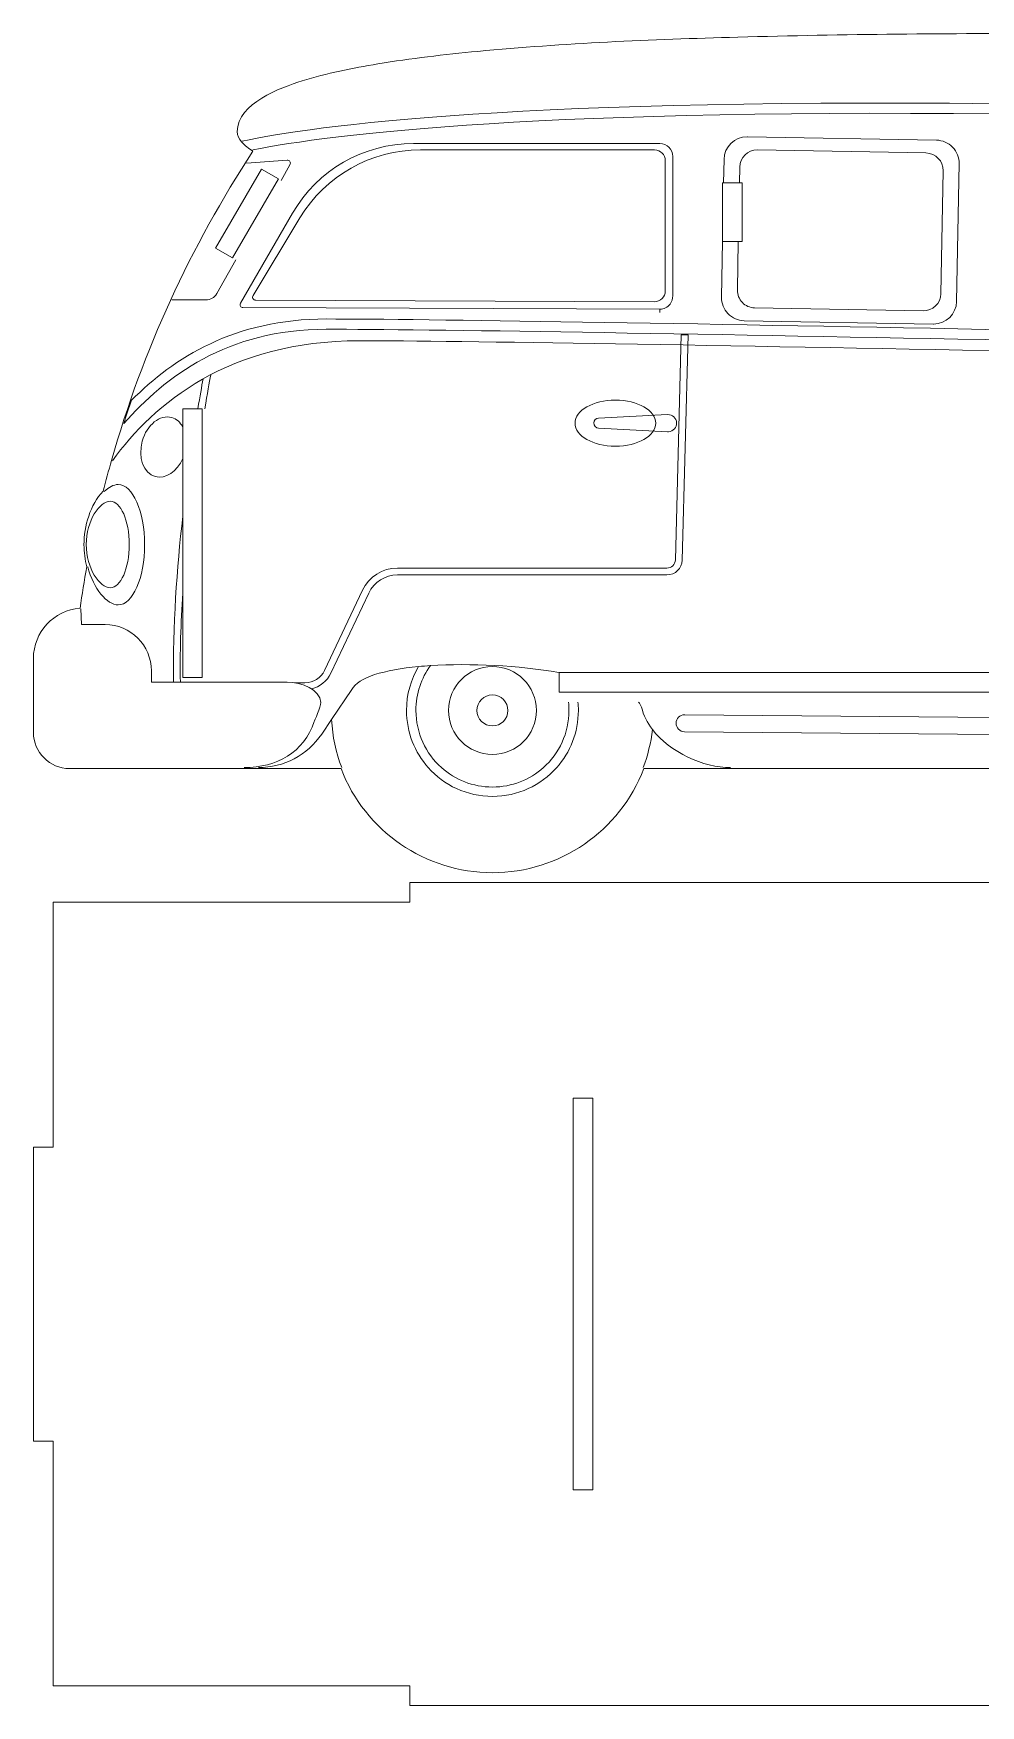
# Model space of a CAD drawing. Header units: millimetres. Extents: x -220 to 220, y -193 to 193.
# Drawn here: x -219.5 to -74.4, y -193.4 to 62.6 of the extents above; entities that cross this region are included whole.
import ezdxf

# ---------------------------------------------------------------- set-up
doc = ezdxf.new("R2010")
doc.units = ezdxf.units.MM
doc.header["$MEASUREMENT"] = 0
doc.layers.add('Camada 1', color=7, linetype='Continuous')

msp = doc.modelspace()

# ---------------------------------------------------------------- linework, layer by layer
at = {"layer": 'Camada 1', "color": 250, "lineweight": 20}
for points, knots in [([(50.2018, -38.6986), (48.9251, -39.3394), (47.7743, -40.246), (46.8574, -41.3408), (46.8574, -41.3408), (46.6843, -54.9259), (35.615, -65.8564), (22.0216, -65.8564), (22.0216, -65.8564), (11.7191, -65.8564), (2.4998, -59.4991), (-1.1775, -49.9123), (-1.1775, -49.9123), (-1.1775, -49.9123), (-126.0096, -49.9123), (-126.0096, -49.9123), (-126.0096, -49.9123), (-129.6868, -59.4992), (-138.906, -65.8564), (-149.2086, -65.8564), (-149.2086, -65.8564), (-159.5107, -65.8564), (-168.7294, -59.4986), (-172.4065, -49.9123), (-172.4065, -49.9123), (-172.4065, -49.9123), (-213.9852, -49.9123), (-213.9852, -49.9123), (-213.9852, -49.9123), (-217.0474, -49.9123), (-219.5304, -47.4299), (-219.5304, -44.3675), (-219.5304, -44.3675), (-219.5304, -44.3675), (-219.5304, -33.0569), (-219.5304, -33.0569), (-219.5304, -33.0569), (-219.5304, -29.0123), (-216.4033, -25.6658), (-212.3871, -25.3682), (-212.3871, -25.3682), (-212.0839, -23.2541), (-211.7412, -21.1456), (-211.3594, -19.0442), (-211.3594, -19.0442), (-211.6431, -17.9354), (-211.786, -16.7888), (-211.786, -15.6445), (-211.786, -15.6445), (-211.786, -12.8753), (-210.8488, -9.463), (-208.8373, -7.4531), (-208.8373, -7.4531), (-208.4364, -5.8748), (-208.0113, -4.3027), (-207.5656, -2.7364), (-207.5656, -2.7364), (-202.7917, 14.0426), (-195.4776, 30.0262), (-185.8954, 44.6047), (-185.8954, 44.6047), (-186.5274, 44.989), (-187.1751, 45.4607), (-187.6455, 46.0256), (-187.6455, 46.0256), (-188.0193, 46.4743), (-188.2941, 47.0026), (-188.2941, 47.5985), (-188.2941, 47.5985), (-188.2941, 51.9506), (-181.6593, 54.3151), (-178.3429, 55.3519), (-178.3429, 55.3519), (-174.5959, 56.5234), (-170.6403, 57.3158), (-166.771, 57.9598), (-166.771, 57.9598), (-161.7028, 58.8032), (-156.5755, 59.3993), (-151.4616, 59.885), (-151.4616, 59.885), (-138.2526, 61.1396), (-124.8876, 61.6955), (-111.6267, 62.0636), (-111.6267, 62.0636), (-95.3775, 62.5145), (-79.1091, 62.6264), (-62.8542, 62.6264), (-62.8542, 62.6264), (-46.596, 62.6264), (-30.3153, 62.2829), (-14.0779, 61.4435), (-14.0779, 61.4435), (-0.7995, 60.757), (12.5693, 59.7655), (25.7585, 58.0574), (25.7585, 58.0574), (30.8783, 57.3943), (36.0025, 56.6173), (41.0675, 55.6138), (41.0675, 55.6138), (44.9441, 54.8458), (48.8792, 53.9413), (52.6367, 52.7084), (52.6367, 52.7084), (55.4453, 51.7871), (62.5615, 49.3108), (62.5859, 45.5299), (62.5859, 45.5299), (62.5859, 45.5299), (66.0046, 32.4074), (66.0046, 32.4074), (66.0046, 32.4074), (66.0046, 32.4074), (66.0268, 32.3221), (66.0268, 32.3221), (66.0268, 32.3221), (66.0268, 32.3221), (66.1073, 32.0108), (66.1073, 32.0108), (66.1073, 32.0108), (67.346, 27.2099), (68.3825, 22.3571), (69.2191, 17.4701), (69.2191, 17.4701), (69.2191, 17.4701), (70.0057, 17.4701), (70.0057, 17.4701), (70.0057, 17.4701), (71.8181, 17.4701), (73.2878, 16.0003), (73.2878, 14.1878), (73.2878, 14.1878), (73.2878, 13.6379), (73.1513, 13.1006), (72.8878, 12.6181), (72.8878, 12.6181), (72.3464, 11.6272), (71.3386, 10.9859), (70.2169, 10.9141), (70.2169, 10.9141), (70.8784, 5.9509), (71.3359, 0.9605), (71.5798, -4.0406), (71.5798, -4.0406), (71.5798, -4.0406), (72.6184, -25.3373), (72.6184, -25.3373), (72.6184, -25.3373), (72.6184, -25.3373), (73.0502, -25.3373), (73.0502, -25.3373), (73.0502, -25.3373), (77.3134, -25.3373), (80.7697, -28.7938), (80.7697, -33.0569), (80.7697, -33.0569), (80.7697, -33.0569), (80.7697, -44.3675), (80.7697, -44.3675), (80.7697, -44.3675), (80.7697, -47.4299), (78.2869, -49.9123), (75.2245, -49.9123), (75.2245, -49.9123), (75.2245, -49.9123), (58.4983, -49.9123), (58.4983, -49.9123), (58.4983, -49.9123), (56.8832, -49.9123), (55.4059, -49.0036), (54.6778, -47.5619), (54.6778, -47.5619), (54.6778, -47.5619), (50.2018, -38.6986), (50.2018, -38.6986)], [0, 0, 0, 0, 0.02222222, 0.02222222, 0.02222222, 0.02222222, 0.04444444, 0.04444444, 0.04444444, 0.04444444, 0.06666667, 0.06666667, 0.06666667, 0.06666667, 0.08888889, 0.08888889, 0.08888889, 0.08888889, 0.11111111, 0.11111111, 0.11111111, 0.11111111, 0.13333333, 0.13333333, 0.13333333, 0.13333333, 0.15555556, 0.15555556, 0.15555556, 0.15555556, 0.17777778, 0.17777778, 0.17777778, 0.17777778, 0.2, 0.2, 0.2, 0.2, 0.22222222, 0.22222222, 0.22222222, 0.22222222, 0.24444444, 0.24444444, 0.24444444, 0.24444444, 0.26666667, 0.26666667, 0.26666667, 0.26666667, 0.28888889, 0.28888889, 0.28888889, 0.28888889, 0.31111111, 0.31111111, 0.31111111, 0.31111111, 0.33333333, 0.33333333, 0.33333333, 0.33333333, 0.35555556, 0.35555556, 0.35555556, 0.35555556, 0.37777778, 0.37777778, 0.37777778, 0.37777778, 0.4, 0.4, 0.4, 0.4, 0.42222222, 0.42222222, 0.42222222, 0.42222222, 0.44444444, 0.44444444, 0.44444444, 0.44444444, 0.46666667, 0.46666667, 0.46666667, 0.46666667, 0.48888889, 0.48888889, 0.48888889, 0.48888889, 0.51111111, 0.51111111, 0.51111111, 0.51111111, 0.53333333, 0.53333333, 0.53333333, 0.53333333, 0.55555556, 0.55555556, 0.55555556, 0.55555556, 0.57777778, 0.57777778, 0.57777778, 0.57777778, 0.6, 0.6, 0.6, 0.6, 0.62222222, 0.62222222, 0.62222222, 0.62222222, 0.64444444, 0.64444444, 0.64444444, 0.64444444, 0.66666667, 0.66666667, 0.66666667, 0.66666667, 0.68888889, 0.68888889, 0.68888889, 0.68888889, 0.71111111, 0.71111111, 0.71111111, 0.71111111, 0.73333333, 0.73333333, 0.73333333, 0.73333333, 0.75555556, 0.75555556, 0.75555556, 0.75555556, 0.77777778, 0.77777778, 0.77777778, 0.77777778, 0.8, 0.8, 0.8, 0.8, 0.82222222, 0.82222222, 0.82222222, 0.82222222, 0.84444444, 0.84444444, 0.84444444, 0.84444444, 0.86666667, 0.86666667, 0.86666667, 0.86666667, 0.88888889, 0.88888889, 0.88888889, 0.88888889, 0.91111111, 0.91111111, 0.91111111, 0.91111111, 0.93333333, 0.93333333, 0.93333333, 0.93333333, 0.95555556, 0.95555556, 0.95555556, 0.95555556, 1, 1, 1, 1]), ([(-189.0192, 28.2685), (-189.0192, 28.2685), (-181.9851, 40.3583), (-181.9851, 40.3583), (-181.9851, 40.3583), (-181.9851, 40.3583), (-184.578, 41.867), (-184.578, 41.867), (-184.578, 41.867), (-184.578, 41.867), (-191.6121, 29.7773), (-191.6121, 29.7773), (-191.6121, 29.7773), (-191.6121, 29.7773), (-189.0192, 28.2685), (-189.0192, 28.2685)], [0, 0, 0, 0, 0.2, 0.2, 0.2, 0.2, 0.4, 0.4, 0.4, 0.4, 0.6, 0.6, 0.6, 0.6, 1, 1, 1, 1]), ([(-110.9758, 30.7759), (-110.9758, 30.7759), (-110.9758, 39.7759), (-110.9758, 39.7759), (-110.9758, 39.7759), (-110.9758, 39.7759), (-113.9758, 39.7759), (-113.9758, 39.7759), (-113.9758, 39.7759), (-113.9758, 39.7759), (-113.9758, 30.7759), (-113.9758, 30.7759), (-113.9758, 30.7759), (-113.9758, 30.7759), (-110.9758, 30.7759), (-110.9758, 30.7759)], [0, 0, 0, 0, 0.2, 0.2, 0.2, 0.2, 0.4, 0.4, 0.4, 0.4, 0.6, 0.6, 0.6, 0.6, 1, 1, 1, 1]), ([(-193.6534, -35.9633), (-193.6534, -35.9633), (-193.6534, 5.1758), (-193.6534, 5.1758), (-193.6534, 5.1758), (-193.6534, 5.1758), (-196.6534, 5.1758), (-196.6534, 5.1758), (-196.6534, 5.1758), (-196.6534, 5.1758), (-196.6534, -35.9633), (-196.6534, -35.9633), (-196.6534, -35.9633), (-196.6534, -35.9633), (-193.6534, -35.9633), (-193.6534, -35.9633)], [0, 0, 0, 0, 0.2, 0.2, 0.2, 0.2, 0.4, 0.4, 0.4, 0.4, 0.6, 0.6, 0.6, 0.6, 1, 1, 1, 1]), ([(-4.012, -38.2241), (-4.012, -38.2241), (-4.012, -35.2241), (-4.012, -35.2241), (-4.012, -35.2241), (-4.012, -35.2241), (-139.0122, -35.2241), (-139.0122, -35.2241), (-139.0122, -35.2241), (-139.0122, -35.2241), (-139.0122, -38.2241), (-139.0122, -38.2241), (-139.0122, -38.2241), (-139.0122, -38.2241), (-4.012, -38.2241), (-4.012, -38.2241)], [0, 0, 0, 0, 0.2, 0.2, 0.2, 0.2, 0.4, 0.4, 0.4, 0.4, 0.6, 0.6, 0.6, 0.6, 1, 1, 1, 1]), ([(-26.8889, -67.3564), (-26.8889, -67.3564), (-161.889, -67.3565), (-161.889, -67.3565), (-161.889, -67.3565), (-161.889, -67.3565), (-161.889, -70.3565), (-161.889, -70.3565), (-161.889, -70.3565), (-161.889, -70.3565), (-216.5304, -70.3565), (-216.5304, -70.3565), (-216.5304, -70.3565), (-216.5304, -70.3565), (-216.5304, -107.8565), (-216.5304, -107.8565), (-216.5304, -107.8565), (-216.5304, -107.8565), (-219.5304, -107.8565), (-219.5304, -107.8565), (-219.5304, -107.8565), (-219.5304, -107.8565), (-219.5304, -152.8565), (-219.5304, -152.8565), (-219.5304, -152.8565), (-219.5304, -152.8565), (-216.5304, -152.8565), (-216.5304, -152.8565), (-216.5304, -152.8565), (-216.5304, -152.8565), (-216.5304, -190.3565), (-216.5304, -190.3565), (-216.5304, -190.3565), (-216.5304, -190.3565), (-161.889, -190.3565), (-161.889, -190.3565), (-161.889, -190.3565), (-161.889, -190.3565), (-161.889, -193.3565), (-161.889, -193.3565), (-161.889, -193.3565), (-161.889, -193.3565), (-26.8889, -193.3564), (-26.8889, -193.3564), (-26.8889, -193.3564), (-26.8889, -193.3564), (-26.8889, -190.3564), (-26.8889, -190.3564), (-26.8889, -190.3564), (-26.8889, -190.3564), (27.7525, -190.3564), (27.7525, -190.3564), (27.7525, -190.3564), (27.7525, -190.3564), (27.7525, -152.8564), (27.7525, -152.8564), (27.7525, -152.8564), (27.7525, -152.8564), (30.7525, -152.8564), (30.7525, -152.8564), (30.7525, -152.8564), (30.7525, -152.8564), (30.7525, -107.8564), (30.7525, -107.8564), (30.7525, -107.8564), (30.7525, -107.8564), (27.7525, -107.8564), (27.7525, -107.8564), (27.7525, -107.8564), (27.7525, -107.8564), (27.7525, -70.3564), (27.7525, -70.3564), (27.7525, -70.3564), (27.7525, -70.3564), (-26.8889, -70.3564), (-26.8889, -70.3564), (-26.8889, -70.3564), (-26.8889, -70.3564), (-26.8889, -67.3564), (-26.8889, -67.3564)], [0, 0, 0, 0, 0.04761905, 0.04761905, 0.04761905, 0.04761905, 0.0952381, 0.0952381, 0.0952381, 0.0952381, 0.14285714, 0.14285714, 0.14285714, 0.14285714, 0.19047619, 0.19047619, 0.19047619, 0.19047619, 0.23809524, 0.23809524, 0.23809524, 0.23809524, 0.28571429, 0.28571429, 0.28571429, 0.28571429, 0.33333333, 0.33333333, 0.33333333, 0.33333333, 0.38095238, 0.38095238, 0.38095238, 0.38095238, 0.42857143, 0.42857143, 0.42857143, 0.42857143, 0.47619048, 0.47619048, 0.47619048, 0.47619048, 0.52380952, 0.52380952, 0.52380952, 0.52380952, 0.57142857, 0.57142857, 0.57142857, 0.57142857, 0.61904762, 0.61904762, 0.61904762, 0.61904762, 0.66666667, 0.66666667, 0.66666667, 0.66666667, 0.71428571, 0.71428571, 0.71428571, 0.71428571, 0.76190476, 0.76190476, 0.76190476, 0.76190476, 0.80952381, 0.80952381, 0.80952381, 0.80952381, 0.85714286, 0.85714286, 0.85714286, 0.85714286, 0.9047619, 0.9047619, 0.9047619, 0.9047619, 1, 1, 1, 1]), ([(-136.8528, -160.3565), (-136.8528, -160.3565), (-136.8528, -100.3565), (-136.8528, -100.3565), (-136.8528, -100.3565), (-136.8528, -100.3565), (-133.8528, -100.3565), (-133.8528, -100.3565), (-133.8528, -100.3565), (-133.8528, -100.3565), (-133.8528, -160.3565), (-133.8528, -160.3565), (-133.8528, -160.3565), (-133.8528, -160.3565), (-136.8528, -160.3565), (-136.8528, -160.3565)], [0, 0, 0, 0, 0.2, 0.2, 0.2, 0.2, 0.4, 0.4, 0.4, 0.4, 0.6, 0.6, 0.6, 0.6, 1, 1, 1, 1])]:
    msp.add_open_spline(points, degree=3, knots=knots, dxfattribs=at)
at = {"layer": 'Camada 1', "color": 242, "lineweight": 9}
for points, knots in [([(62.3662, 46.1447), (46.406, 47.8126), (8.822, 50.6857), (-64.6696, 51.7747), (-64.6696, 51.7747), (-145.0312, 52.9631), (-176.736, 48.442), (-187.5303, 46.1215)], [0, 0, 0, 0, 0.33333333, 0.33333333, 0.33333333, 0.33333333, 1, 1, 1, 1]), ([(-185.9287, 44.8073), (-174.0825, 47.1284), (-141.5584, 51.3496), (-64.693, 50.2085), (-64.693, 50.2085), (9.5899, 49.1083), (47.1214, 46.1215), (62.7065, 44.4713)], [0, 0, 0, 0, 0.33333333, 0.33333333, 0.33333333, 0.33333333, 1, 1, 1, 1]), ([(-113.7972, 39.7759), (-113.7972, 39.7759), (-113.7322, 43.3487), (-113.7322, 43.3487), (-113.7322, 43.3487), (-113.6976, 45.2611), (-112.113, 46.8169), (-110.2012, 46.8169), (-110.2012, 46.8169), (-110.2012, 46.8169), (-110.136, 46.8164), (-110.136, 46.8164), (-110.136, 46.8164), (-110.136, 46.8164), (-81.1846, 46.2893), (-81.1846, 46.2893), (-81.1846, 46.2893), (-80.241, 46.2721), (-79.3609, 45.8885), (-78.7065, 45.2095), (-78.7065, 45.2095), (-78.0513, 44.5304), (-77.7001, 43.6372), (-77.7175, 42.6935), (-77.7175, 42.6935), (-77.7175, 42.6935), (-78.1008, 21.5957), (-78.1008, 21.5957), (-78.1008, 21.5957), (-78.1353, 19.6835), (-79.7199, 18.1276), (-81.6316, 18.1276), (-81.6316, 18.1276), (-81.6316, 18.1276), (-81.6969, 18.128), (-81.6969, 18.128), (-81.6969, 18.128), (-81.6969, 18.128), (-110.6482, 18.6551), (-110.6482, 18.6551), (-110.6482, 18.6551), (-111.5919, 18.6725), (-112.4719, 19.0559), (-113.1265, 19.735), (-113.1265, 19.735), (-113.7816, 20.414), (-114.1329, 21.3077), (-114.1156, 22.2514), (-114.1156, 22.2514), (-114.1156, 22.2514), (-113.9607, 30.7759), (-113.9607, 30.7759)], [0, 0, 0, 0, 0.07142857, 0.07142857, 0.07142857, 0.07142857, 0.14285714, 0.14285714, 0.14285714, 0.14285714, 0.21428571, 0.21428571, 0.21428571, 0.21428571, 0.28571429, 0.28571429, 0.28571429, 0.28571429, 0.35714286, 0.35714286, 0.35714286, 0.35714286, 0.42857143, 0.42857143, 0.42857143, 0.42857143, 0.5, 0.5, 0.5, 0.5, 0.57142857, 0.57142857, 0.57142857, 0.57142857, 0.64285714, 0.64285714, 0.64285714, 0.64285714, 0.71428571, 0.71428571, 0.71428571, 0.71428571, 0.78571429, 0.78571429, 0.78571429, 0.78571429, 0.85714286, 0.85714286, 0.85714286, 0.85714286, 1, 1, 1, 1]), ([(-161.317, 45.7729), (-168.957, 45.7729), (-176.0181, 41.702), (-179.8465, 35.0906), (-179.8465, 35.0906), (-179.8465, 35.0906), (-187.8172, 21.326), (-187.8172, 21.326), (-187.8172, 21.326), (-187.8952, 21.1906), (-187.8958, 21.0223), (-187.8178, 20.8865), (-187.8178, 20.8865), (-187.7398, 20.7506), (-187.5939, 20.6659), (-187.4379, 20.6654), (-187.4379, 20.6654), (-187.4379, 20.6654), (-123.5694, 20.4197), (-123.5694, 20.4197), (-123.5694, 20.4197), (-123.5694, 20.4197), (-123.5611, 19.8976), (-123.5611, 19.8976), (-123.5611, 19.8976), (-123.5611, 19.8976), (-123.5611, 20.4197), (-123.5611, 20.4197), (-123.5611, 20.4197), (-122.9463, 20.4197), (-122.3743, 20.6984), (-121.9903, 21.1955), (-121.9903, 21.1955), (-121.7094, 21.5593), (-121.5837, 22.0202), (-121.5837, 22.4798), (-121.5837, 22.4798), (-121.5837, 22.4798), (-121.5837, 43.7953), (-121.5837, 43.7953), (-121.5837, 43.7953), (-121.5837, 44.8876), (-122.4691, 45.7729), (-123.5611, 45.7729), (-123.5611, 45.7729), (-123.5611, 45.7729), (-161.317, 45.7729), (-161.317, 45.7729)], [0, 0, 0, 0, 0.07692308, 0.07692308, 0.07692308, 0.07692308, 0.15384615, 0.15384615, 0.15384615, 0.15384615, 0.23076923, 0.23076923, 0.23076923, 0.23076923, 0.30769231, 0.30769231, 0.30769231, 0.30769231, 0.38461538, 0.38461538, 0.38461538, 0.38461538, 0.46153846, 0.46153846, 0.46153846, 0.46153846, 0.53846154, 0.53846154, 0.53846154, 0.53846154, 0.61538462, 0.61538462, 0.61538462, 0.61538462, 0.69230769, 0.69230769, 0.69230769, 0.69230769, 0.76923077, 0.76923077, 0.76923077, 0.76923077, 0.84615385, 0.84615385, 0.84615385, 0.84615385, 1, 1, 1, 1]), ([(-122.7303, 23.194), (-122.7303, 22.7591), (-122.9032, 22.3421), (-123.2112, 22.0352), (-123.2112, 22.0352), (-123.5194, 21.7283), (-123.9369, 21.557), (-124.3716, 21.5585), (-124.3716, 21.5585), (-124.3716, 21.5585), (-185.4775, 21.7793), (-185.4775, 21.7793), (-185.4775, 21.7793), (-185.6517, 21.7798), (-185.8122, 21.8741), (-185.8972, 22.0261), (-185.8972, 22.0261), (-185.9827, 22.178), (-185.9796, 22.364), (-185.8893, 22.5134), (-185.8893, 22.5134), (-185.8893, 22.5134), (-178.7062, 34.3888), (-178.7062, 34.3888), (-178.7062, 34.3888), (-174.7992, 40.8479), (-167.7997, 44.7946), (-160.2508, 44.7946), (-160.2508, 44.7946), (-160.2508, 44.7946), (-124.3656, 44.7946), (-124.3656, 44.7946), (-124.3656, 44.7946), (-123.4624, 44.7946), (-122.7303, 44.0624), (-122.7303, 43.1591), (-122.7303, 43.1591), (-122.7303, 43.1591), (-122.7303, 23.194), (-122.7303, 23.194)], [0, 0, 0, 0, 0.09090909, 0.09090909, 0.09090909, 0.09090909, 0.18181818, 0.18181818, 0.18181818, 0.18181818, 0.27272727, 0.27272727, 0.27272727, 0.27272727, 0.36363636, 0.36363636, 0.36363636, 0.36363636, 0.45454545, 0.45454545, 0.45454545, 0.45454545, 0.54545455, 0.54545455, 0.54545455, 0.54545455, 0.63636364, 0.63636364, 0.63636364, 0.63636364, 0.72727273, 0.72727273, 0.72727273, 0.72727273, 0.81818182, 0.81818182, 0.81818182, 0.81818182, 1, 1, 1, 1]), ([(-111.3769, 39.7759), (-111.3769, 39.7759), (-111.3336, 42.1598), (-111.3336, 42.1598), (-111.3336, 42.1598), (-111.3064, 43.6418), (-110.0835, 44.8211), (-108.6013, 44.794), (-108.6013, 44.794), (-108.6013, 44.794), (-82.792, 44.3245), (-82.792, 44.3245), (-82.792, 44.3245), (-81.31, 44.2975), (-80.1309, 43.0745), (-80.1577, 41.5924), (-80.1577, 41.5924), (-80.1577, 41.5924), (-80.4999, 22.7848), (-80.4999, 22.7848), (-80.4999, 22.7848), (-80.527, 21.3028), (-81.75, 20.1235), (-83.232, 20.1505), (-83.232, 20.1505), (-83.232, 20.1505), (-109.0414, 20.6195), (-109.0414, 20.6195), (-109.0414, 20.6195), (-109.7532, 20.6327), (-110.4304, 20.9275), (-110.9244, 21.4397), (-110.9244, 21.4397), (-111.4183, 21.9521), (-111.6886, 22.6399), (-111.6756, 23.3515), (-111.6756, 23.3515), (-111.6756, 23.3515), (-111.5406, 30.7759), (-111.5406, 30.7759)], [0, 0, 0, 0, 0.09090909, 0.09090909, 0.09090909, 0.09090909, 0.18181818, 0.18181818, 0.18181818, 0.18181818, 0.27272727, 0.27272727, 0.27272727, 0.27272727, 0.36363636, 0.36363636, 0.36363636, 0.36363636, 0.45454545, 0.45454545, 0.45454545, 0.45454545, 0.54545455, 0.54545455, 0.54545455, 0.54545455, 0.63636364, 0.63636364, 0.63636364, 0.63636364, 0.72727273, 0.72727273, 0.72727273, 0.72727273, 0.81818182, 0.81818182, 0.81818182, 0.81818182, 1, 1, 1, 1]), ([(-181.5912, 40.1293), (-181.5912, 40.1293), (-180.2256, 42.5315), (-180.2256, 42.5315), (-180.2256, 42.5315), (-180.1405, 42.6814), (-180.1446, 42.8659), (-180.2368, 43.0117), (-180.2368, 43.0117), (-180.3286, 43.157), (-180.4933, 43.2401), (-180.6655, 43.228), (-180.6655, 43.228), (-180.6655, 43.228), (-186.8974, 42.7705), (-186.8974, 42.7705)], [0, 0, 0, 0, 0.2, 0.2, 0.2, 0.2, 0.4, 0.4, 0.4, 0.4, 0.6, 0.6, 0.6, 0.6, 1, 1, 1, 1]), ([(-198.3355, 21.8308), (-198.3355, 21.8308), (-193.1002, 21.8308), (-193.1002, 21.8308), (-193.1002, 21.8308), (-192.4156, 21.8308), (-191.7846, 22.1984), (-191.4459, 22.7933), (-191.4459, 22.7933), (-191.4459, 22.7933), (-188.5038, 27.9689), (-188.5038, 27.9689)], [0, 0, 0, 0, 0.25, 0.25, 0.25, 0.25, 0.5, 0.5, 0.5, 0.5, 1, 1, 1, 1]), ([(-204.5041, 6.4703), (-204.9141, 5.2886), (-205.3075, 4.1008), (-205.6909, 2.9099), (-205.6909, 2.9099), (-199.3359, 10.0793), (-189.8667, 17.3456), (-174.6754, 17.3456), (-174.6754, 17.3456), (-144.834, 17.3456), (-9.9513, 14.4902), (49.1293, 13.2073), (49.1293, 13.2073), (49.1293, 13.2073), (49.1293, 14.7739), (49.1293, 14.7739), (49.1293, 14.7739), (-9.9735, 16.057), (-144.8259, 18.9116), (-174.6754, 18.9116), (-174.6754, 18.9116), (-188.7186, 18.9116), (-198.0108, 12.98), (-204.5041, 6.4703)], [0, 0, 0, 0, 0.14285714, 0.14285714, 0.14285714, 0.14285714, 0.28571429, 0.28571429, 0.28571429, 0.28571429, 0.42857143, 0.42857143, 0.42857143, 0.42857143, 0.57142857, 0.57142857, 0.57142857, 0.57142857, 0.71428571, 0.71428571, 0.71428571, 0.71428571, 1, 1, 1, 1]), ([(-179.5575, -36.7873), (-179.5575, -36.7873), (-177.931, -36.7873), (-177.931, -36.7873), (-177.931, -36.7873), (-176.6526, -36.7873), (-175.4718, -36.0404), (-174.9247, -34.8851), (-174.9247, -34.8851), (-174.9247, -34.8851), (-169.1088, -22.6075), (-169.1088, -22.6075), (-169.1088, -22.6075), (-168.1347, -20.5514), (-166.0362, -19.2233), (-163.7614, -19.2233), (-163.7614, -19.2233), (-163.7614, -19.2233), (-122.4742, -19.2233), (-122.4742, -19.2233), (-122.4742, -19.2233), (-121.7718, -19.2233), (-121.206, -18.6733), (-121.1865, -17.9713), (-121.1865, -17.9713), (-121.1865, -17.9713), (-120.2781, 16.5089), (-120.2781, 16.5089), (-120.2781, 16.5089), (-120.2781, 16.5089), (-119.235, 16.4803), (-119.235, 16.4803), (-119.235, 16.4803), (-119.235, 16.4803), (-120.1434, -17.9998), (-120.1434, -17.9998), (-120.1434, -17.9998), (-120.1782, -19.2713), (-121.2018, -20.2675), (-122.4742, -20.2675), (-122.4742, -20.2675), (-122.4742, -20.2675), (-163.7614, -20.2675), (-163.7614, -20.2675), (-163.7614, -20.2675), (-165.6345, -20.2675), (-167.3632, -21.3614), (-168.1653, -23.054), (-168.1653, -23.054), (-168.1653, -23.054), (-173.9811, -35.3317), (-173.9811, -35.3317), (-173.9811, -35.3317), (-174.5508, -36.5354), (-175.6432, -37.4014), (-176.9085, -37.7087)], [0, 0, 0, 0, 0.06666667, 0.06666667, 0.06666667, 0.06666667, 0.13333333, 0.13333333, 0.13333333, 0.13333333, 0.2, 0.2, 0.2, 0.2, 0.26666667, 0.26666667, 0.26666667, 0.26666667, 0.33333333, 0.33333333, 0.33333333, 0.33333333, 0.4, 0.4, 0.4, 0.4, 0.46666667, 0.46666667, 0.46666667, 0.46666667, 0.53333333, 0.53333333, 0.53333333, 0.53333333, 0.6, 0.6, 0.6, 0.6, 0.66666667, 0.66666667, 0.66666667, 0.66666667, 0.73333333, 0.73333333, 0.73333333, 0.73333333, 0.8, 0.8, 0.8, 0.8, 0.86666667, 0.86666667, 0.86666667, 0.86666667, 1, 1, 1, 1]), ([(-124.194, 2.9644), (-124.194, 1.0169), (-126.9595, -0.5614), (-130.3713, -0.5614), (-130.3713, -0.5614), (-133.7827, -0.5614), (-136.549, 1.0169), (-136.549, 2.9644), (-136.549, 2.9644), (-136.549, 4.9114), (-133.7827, 6.4897), (-130.3713, 6.4897), (-130.3713, 6.4897), (-126.9595, 6.4897), (-124.194, 4.9114), (-124.194, 2.9644)], [0, 0, 0, 0, 0.2, 0.2, 0.2, 0.2, 0.4, 0.4, 0.4, 0.4, 0.6, 0.6, 0.6, 0.6, 1, 1, 1, 1]), ([(-196.6534, -2.4304), (-197.5249, -4.4459), (-199.2925, -5.6602), (-200.8804, -5.2135), (-200.8804, -5.2135), (-202.675, -4.7092), (-203.5605, -2.2769), (-202.8585, 0.2191), (-202.8585, 0.2191), (-202.1571, 2.7151), (-200.1342, 4.3303), (-198.3396, 3.826), (-198.3396, 3.826), (-197.6139, 3.6218), (-197.037, 3.1021), (-196.6534, 2.3905), (-196.6534, 2.3905), (-196.6534, 2.3905), (-196.6534, -2.4304), (-196.6534, -2.4304)], [0, 0, 0, 0, 0.16666667, 0.16666667, 0.16666667, 0.16666667, 0.33333333, 0.33333333, 0.33333333, 0.33333333, 0.5, 0.5, 0.5, 0.5, 0.66666667, 0.66666667, 0.66666667, 0.66666667, 1, 1, 1, 1]), ([(-132.9381, 3.7469), (-132.9381, 3.7469), (-122.3668, 4.2689), (-122.3668, 4.2689), (-122.3668, 4.2689), (-121.6459, 4.3046), (-121.0326, 3.749), (-120.997, 3.0281), (-120.997, 3.0281), (-120.9618, 2.3078), (-121.5168, 1.6946), (-122.2378, 1.6588), (-122.2378, 1.6588), (-122.2806, 1.6567), (-122.325, 1.6567), (-122.3668, 1.6588), (-122.3668, 1.6588), (-122.3668, 1.6588), (-132.9381, 2.1808), (-132.9381, 2.1808), (-132.9381, 2.1808), (-133.371, 2.2022), (-133.7038, 2.5703), (-133.6824, 3.0026), (-133.6824, 3.0026), (-133.6626, 3.4079), (-133.3347, 3.7261), (-132.9381, 3.7469)], [0, 0, 0, 0, 0.125, 0.125, 0.125, 0.125, 0.25, 0.25, 0.25, 0.25, 0.375, 0.375, 0.375, 0.375, 0.5, 0.5, 0.5, 0.5, 0.625, 0.625, 0.625, 0.625, 0.75, 0.75, 0.75, 0.75, 1, 1, 1, 1]), ([(-208.6888, -7.517), (-207.9835, -6.8252), (-207.2352, -6.4328), (-206.5461, -6.4328), (-206.5461, -6.4328), (-204.3115, -6.4328), (-202.5001, -10.5572), (-202.5001, -15.6446), (-202.5001, -15.6446), (-202.5001, -20.7319), (-204.3115, -24.8561), (-206.5461, -24.8561), (-206.5461, -24.8561), (-208.2481, -24.8561), (-210.3199, -22.4273), (-211.206, -19.0387)], [0, 0, 0, 0, 0.2, 0.2, 0.2, 0.2, 0.4, 0.4, 0.4, 0.4, 0.6, 0.6, 0.6, 0.6, 1, 1, 1, 1]), ([(-204.8502, -15.6139), (-204.8502, -19.2775), (-206.1546, -22.2478), (-207.7638, -22.2478), (-207.7638, -22.2478), (-209.3731, -22.2478), (-211.4295, -19.2775), (-211.4295, -15.6139), (-211.4295, -15.6139), (-211.4295, -11.95), (-209.3731, -8.9797), (-207.7638, -8.9797), (-207.7638, -8.9797), (-206.1546, -8.9797), (-204.8502, -11.95), (-204.8502, -15.6139)], [0, 0, 0, 0, 0.2, 0.2, 0.2, 0.2, 0.4, 0.4, 0.4, 0.4, 0.6, 0.6, 0.6, 0.6, 1, 1, 1, 1]), ([(-12.1906, -45.1985), (-12.1998, -45.1985), (-12.2089, -45.1985), (-12.2181, -45.1981), (-12.2181, -45.1981), (-12.2181, -45.1981), (-119.7775, -44.2768), (-119.7775, -44.2768), (-119.7775, -44.2768), (-120.4983, -44.2706), (-121.0774, -43.6814), (-121.0713, -42.9604), (-121.0713, -42.9604), (-121.0651, -42.2494), (-120.4902, -41.6752), (-119.7825, -41.6666), (-119.7825, -41.6666), (-119.7733, -41.6666), (-119.7642, -41.6666), (-119.755, -41.6671), (-119.755, -41.6671), (-119.755, -41.6671), (-12.1951, -42.5882), (-12.1951, -42.5882), (-12.1951, -42.5882), (-11.4748, -42.5945), (-10.8952, -43.1837), (-10.9018, -43.9046), (-10.9018, -43.9046), (-10.9072, -44.6159), (-11.4825, -45.1898), (-12.1906, -45.1985)], [0, 0, 0, 0, 0.11111111, 0.11111111, 0.11111111, 0.11111111, 0.22222222, 0.22222222, 0.22222222, 0.22222222, 0.33333333, 0.33333333, 0.33333333, 0.33333333, 0.44444444, 0.44444444, 0.44444444, 0.44444444, 0.55555556, 0.55555556, 0.55555556, 0.55555556, 0.66666667, 0.66666667, 0.66666667, 0.66666667, 0.77777778, 0.77777778, 0.77777778, 0.77777778, 1, 1, 1, 1])]:
    msp.add_open_spline(points, degree=3, knots=knots, dxfattribs=at)
at = {"layer": 'Camada 1', "color": 242, "lineweight": 20}
for points, knots in [([(49.1293, 11.5177), (-3.6108, 12.6682), (-140.0086, 15.58), (-169.612, 15.58), (-169.612, 15.58), (-189.5649, 15.58), (-201.0645, 6.0104), (-207.4213, -2.7775)], [0, 0, 0, 0, 0.33333333, 0.33333333, 0.33333333, 0.33333333, 1, 1, 1, 1]), ([(-212.251, -25.4762), (-212.251, -25.4762), (-212.1585, -27.8473), (-212.1585, -27.8473), (-212.1585, -27.8473), (-212.1585, -27.8473), (-208.5622, -27.8473), (-208.5622, -27.8473), (-208.5622, -27.8473), (-204.6439, -27.8473), (-201.4566, -31.0351), (-201.4566, -34.9535), (-201.4566, -34.9535), (-201.4566, -34.9535), (-201.4566, -36.7112), (-201.4566, -36.7112), (-201.4566, -36.7112), (-201.4566, -36.7112), (-192.07, -36.7112), (-192.07, -36.7112), (-192.07, -36.7112), (-192.07, -36.7112), (-180.633, -36.7112), (-180.633, -36.7112), (-180.633, -36.7112), (-178.4005, -36.7112), (-175.6614, -37.7416), (-175.4958, -39.8231), (-175.4958, -39.8231), (-175.4545, -40.3411), (-176.5117, -42.7117), (-176.5117, -42.7117), (-176.5117, -42.7117), (-178.114, -47.4739), (-182.2242, -49.7623), (-187.2483, -49.7623)], [0, 0, 0, 0, 0.1, 0.1, 0.1, 0.1, 0.2, 0.2, 0.2, 0.2, 0.3, 0.3, 0.3, 0.3, 0.4, 0.4, 0.4, 0.4, 0.5, 0.5, 0.5, 0.5, 0.6, 0.6, 0.6, 0.6, 0.7, 0.7, 0.7, 0.7, 0.8, 0.8, 0.8, 0.8, 1, 1, 1, 1]), ([(-185.0436, -49.7623), (-181.1635, -49.7623), (-177.5356, -47.8387), (-175.3582, -44.627), (-175.3582, -44.627), (-175.3582, -44.627), (-173.8576, -42.4132), (-173.8576, -42.4132), (-173.8576, -42.4132), (-173.8576, -42.4132), (-170.7519, -37.8313), (-170.7519, -37.8313), (-170.7519, -37.8313), (-169.7995, -35.9362), (-165.7842, -34.7891), (-160.5255, -34.2919), (-160.5255, -34.2919), (-159.9354, -34.2361), (-159.3297, -34.1885), (-158.7109, -34.1489), (-158.7109, -34.1489), (-152.6004, -33.7582), (-145.2141, -34.1519), (-139.0284, -35.1967), (-139.0284, -35.1967), (-138.9745, -35.2058), (-138.9205, -35.215), (-138.867, -35.2241)], [0, 0, 0, 0, 0.125, 0.125, 0.125, 0.125, 0.25, 0.25, 0.25, 0.25, 0.375, 0.375, 0.375, 0.375, 0.5, 0.5, 0.5, 0.5, 0.625, 0.625, 0.625, 0.625, 0.75, 0.75, 0.75, 0.75, 1, 1, 1, 1]), ([(-160.5255, -34.2919), (-161.6979, -36.2603), (-162.3714, -38.5606), (-162.3714, -41.0182), (-162.3714, -41.0182), (-162.3714, -44.3744), (-161.1153, -47.4373), (-159.0477, -49.7623), (-159.0477, -49.7623), (-156.6366, -52.4735), (-153.1219, -54.1814), (-149.2084, -54.1814), (-149.2084, -54.1814), (-145.2946, -54.1814), (-141.7798, -52.4735), (-139.3686, -49.7623), (-139.3686, -49.7623), (-137.3008, -47.4373), (-136.0447, -44.3744), (-136.0447, -41.0182), (-136.0447, -41.0182), (-136.0447, -40.5815), (-136.0662, -40.1498), (-136.1076, -39.7241)], [0, 0, 0, 0, 0.14285714, 0.14285714, 0.14285714, 0.14285714, 0.28571429, 0.28571429, 0.28571429, 0.28571429, 0.42857143, 0.42857143, 0.42857143, 0.42857143, 0.57142857, 0.57142857, 0.57142857, 0.57142857, 0.71428571, 0.71428571, 0.71428571, 0.71428571, 1, 1, 1, 1]), ([(-139.0126, -35.2243), (-139.0177, -35.2151), (-139.0231, -35.2058), (-139.0284, -35.1967), (-139.0284, -35.1967), (-145.2141, -34.1519), (-152.6002, -33.7582), (-158.7109, -34.1489), (-158.7109, -34.1489), (-160.1088, -36.0794), (-160.9329, -38.4526), (-160.9329, -41.0182), (-160.9329, -41.0182), (-160.9329, -44.4932), (-159.421, -47.6152), (-157.0192, -49.7623), (-157.0192, -49.7623), (-154.9456, -51.616), (-152.2086, -52.7429), (-149.2084, -52.7429), (-149.2084, -52.7429), (-146.2083, -52.7429), (-143.4711, -51.616), (-141.3973, -49.7623), (-141.3973, -49.7623), (-138.9952, -47.6152), (-137.4832, -44.4932), (-137.4832, -41.0182), (-137.4832, -41.0182), (-137.4832, -40.5808), (-137.5072, -40.1489), (-137.5539, -39.7241)], [0, 0, 0, 0, 0.11111111, 0.11111111, 0.11111111, 0.11111111, 0.22222222, 0.22222222, 0.22222222, 0.22222222, 0.33333333, 0.33333333, 0.33333333, 0.33333333, 0.44444444, 0.44444444, 0.44444444, 0.44444444, 0.55555556, 0.55555556, 0.55555556, 0.55555556, 0.66666667, 0.66666667, 0.66666667, 0.66666667, 0.77777778, 0.77777778, 0.77777778, 0.77777778, 1, 1, 1, 1]), ([(-149.2084, -47.7473), (-145.4919, -47.7473), (-142.4788, -44.735), (-142.4788, -41.0182), (-142.4788, -41.0182), (-142.4788, -37.3013), (-145.4919, -34.289), (-149.2084, -34.289), (-149.2084, -34.289), (-152.9245, -34.289), (-155.9379, -37.3013), (-155.9379, -41.0182), (-155.9379, -41.0182), (-155.9379, -44.735), (-152.9245, -47.7473), (-149.2084, -47.7473)], [0, 0, 0, 0, 0.2, 0.2, 0.2, 0.2, 0.4, 0.4, 0.4, 0.4, 0.6, 0.6, 0.6, 0.6, 1, 1, 1, 1]), ([(-151.5772, -41.0182), (-151.5772, -42.3266), (-150.5166, -43.387), (-149.2084, -43.387), (-149.2084, -43.387), (-147.9, -43.387), (-146.8392, -42.3266), (-146.8392, -41.0182), (-146.8392, -41.0182), (-146.8392, -39.7097), (-147.9, -38.6492), (-149.2084, -38.6492), (-149.2084, -38.6492), (-150.5166, -38.6492), (-151.5772, -39.7097), (-151.5772, -41.0182)], [0, 0, 0, 0, 0.2, 0.2, 0.2, 0.2, 0.4, 0.4, 0.4, 0.4, 0.6, 0.6, 0.6, 0.6, 1, 1, 1, 1]), ([(-126.8508, -39.7241), (-126.6346, -39.985), (-126.4702, -40.2539), (-126.3625, -40.5302), (-126.3625, -40.5302), (-126.0784, -41.7478), (-125.4916, -42.8933), (-124.6902, -43.9358), (-124.6902, -43.9358), (-122.0058, -47.4278), (-116.9133, -49.7623), (-112.7257, -49.7623)], [0, 0, 0, 0, 0.25, 0.25, 0.25, 0.25, 0.5, 0.5, 0.5, 0.5, 1, 1, 1, 1])]:
    msp.add_open_spline(points, degree=3, knots=knots, dxfattribs=at)
at = {"layer": 'Camada 1', "color": 242, "lineweight": 9}
for points in [[(-192.3508, 10.3844), (-192.5686, 9.2408), (-192.8976, 7.454), (-193.282, 5.1758)], [(-194.3406, 5.1758), (-194.0265, 7.0438), (-193.7479, 8.5933), (-193.534, 9.7426)], [(-198.0582, -36.7112), (-198.2068, -28.2215), (-197.5414, -19.2244), (-196.6534, -11.3021)], [(-196.6534, -23.059), (-196.9435, -27.5962), (-197.0934, -32.2258), (-197.014, -36.7112)]]:
    msp.add_open_spline(points, degree=3, dxfattribs=at)
at = {"layer": 'Camada 1', "color": 242, "lineweight": 20}
for points in [[(-173.8576, -42.4132), (-173.7142, -44.9881), (-173.1762, -47.4575), (-172.3032, -49.7623)], [(-126.1129, -49.7623), (-125.4133, -47.9158), (-124.929, -45.9634), (-124.6902, -43.9358)]]:
    msp.add_open_spline(points, degree=3, dxfattribs=at)

doc.saveas('drawing.dxf')
